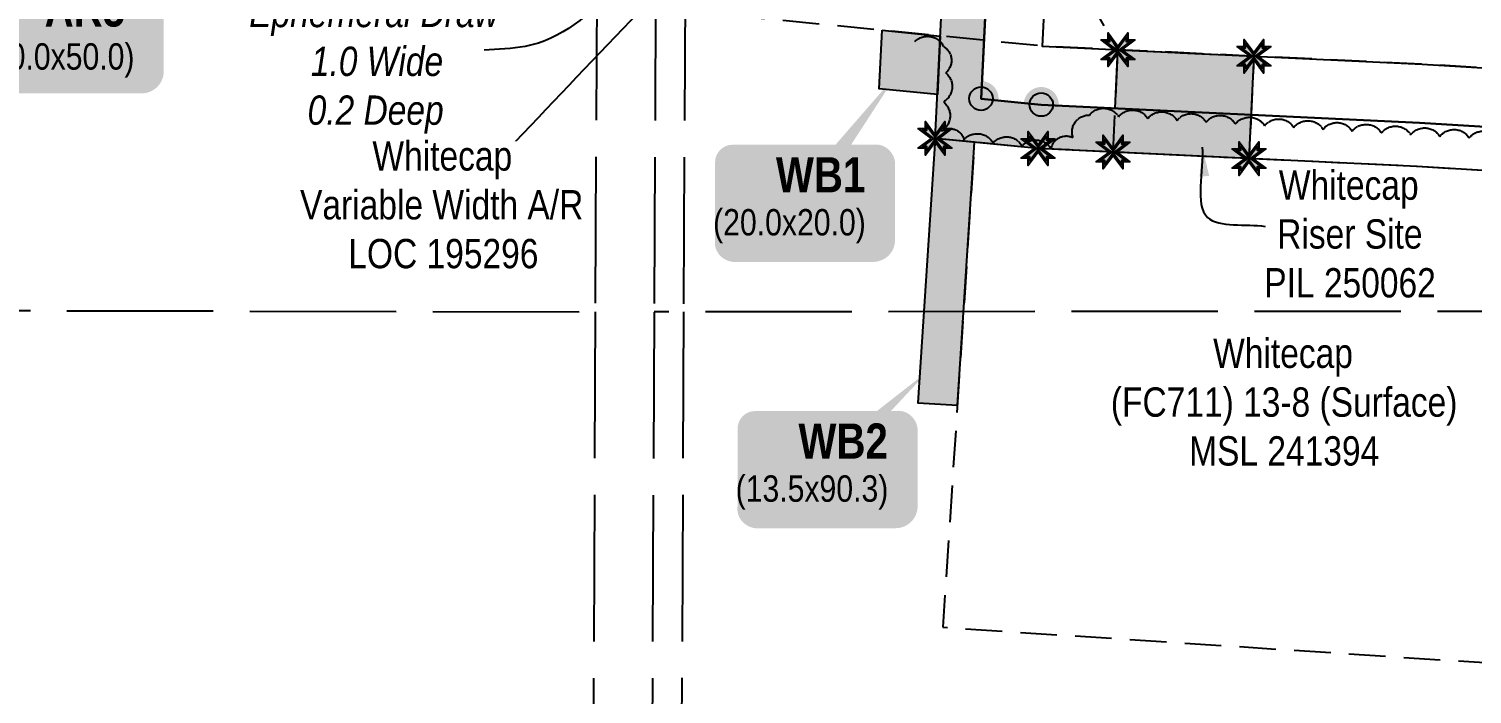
# Model space of a CAD drawing. Extents: x 474266 to 483948, y 6041075 to 6045149.
# Drawn here: x 478527.1 to 479020.1, y 6044101.1 to 6044328.1 of the extents above; entities that cross this region are included whole.
import ezdxf

# ---------------------------------------------------------------- set-up
doc = ezdxf.new("R2010")
doc.units = 0
doc.header["$LTSCALE"] = 5
doc.header["$PDSIZE"] = 0.5
for name, pattern in [('0', [1, 1, 0]), ('foc-ACCESSROAD', [3.75, 2.5, -1.25]), ('foc-TIELINE', [1.875, 1.25, -0.625]), ('foc-UNSURVEYED', [12.5, 10, -2.5])]:
    doc.linetypes.add(name, pattern=pattern)
doc.layers.get('Defpoints').update_dxf_attribs({"color": 9})
doc.layers.add('C-AR-T', color=13, linetype='Continuous', lineweight=9)
doc.layers.add('C-RW-T', color=13, linetype='Continuous', lineweight=9)
for name, color, linetype in [('C-RW', 13, 'Continuous'), ('C-WS', 13, 'foc-ACCESSROAD'), ('F-AR', 190, 'foc-ACCESSROAD'), ('L-MON', 1, 'Continuous'), ('L-TIE', 7, 'foc-TIELINE'), ('L-USEC', 7, 'foc-UNSURVEYED'), ('P-PROPOSED', 10, 'Continuous'), ('P-PROPOSED-H', 21, 'Continuous'), ('P-TEMP-BLOCKS', 250, 'Continuous'), ('P-TEMP-H', 41, 'Continuous'), ('P-TEMP_WORKSPACE', 46, 'Continuous'), ('T-BUSH', 110, '0'), ('T-WATER-T', 170, 'Continuous')]:
    doc.layers.add(name, color=color, linetype=linetype)
doc.styles.add('80', font='ARIALN.TTF', dxfattribs={"height": 10})
doc.styles.add('80CG', font='ARIALN.TTF', dxfattribs={"height": 10})
doc.styles.add('80L', font='ARIALN.TTF', dxfattribs={"height": 10})
doc.styles.add('BOLD', font='ARIALNB.TTF')
doc.dimstyles.new('Compass 5 000', dxfattribs={"dimscale": 5, "dimtxt": 9, "dimasz": 2, "dimexe": 0.2, "dimexo": 0.0625, "dimgap": 0.5, "dimtad": 0, "dimtih": 1, "dimtoh": 1, "dimzin": 0, "dimdsep": 46, "dimtxsty": '80CG', "dimcen": 0.1, "dimse1": 1, "dimse2": 1, "dimclrd": 256, "dimclrt": 256, "dimaunit": 1, "dimadec": 4, "dimazin": 0, "dimtfac": 0.06, "dimtofl": 0, "dimtmove": 0, "dimatfit": 1, "dimfxl": 0.2, "dimtolj": 1, "dimtzin": 0, "dimlwd": -1, "dimarcsym": 0})

# ---------------------------------------------------------------- blocks, each defined once
blk = doc.blocks.new('*D383')
at = {"layer": 'C-RW-T', "transparency": 16777216}
for p, q in [((478512.18, 6044438.26), (478513.19, 6044448.21)), ((478508.18, 6044398.48), (478501.36, 6044330.85)), ((478501.36, 6044330.85), (478491.36, 6044330.85))]:
    blk.add_line(p, q, dxfattribs=at)
for points in [[(478510.53, 6044438.43), (478513.84, 6044438.1), (478511.18, 6044428.31)], [(478506.52, 6044398.64), (478509.83, 6044398.31), (478509.18, 6044408.43)]]:
    blk.add_solid(points, dxfattribs=at)
at = {"layer": 'Defpoints', "color": 0, "transparency": 16777216}
for p in [(478511.18, 6044428.31), (478670.56, 6044412.26), (478668.56, 6044392.37)]:
    blk.add_point(p, dxfattribs=at)
at = {"layer": 'C-RW-T', "transparency": 16777216, "insert": (478451.82, 6044330.85), "char_height": 10, "attachment_point": 5, "style": '80CG'}
blk.add_mtext('\\A1;Whitecap\\P20.00 P/L R/W\\PPLA 190564', dxfattribs=at)
blk = doc.blocks.new('fdia')
at = {"color": 255, "const_width": 1}
blk.add_lwpolyline([(-0.5, 0, 1), (0.5, 0, 1)], format="xyb", close=True, dxfattribs=at)
blk = doc.blocks.new('Fdiaa')
blk.add_blockref('fdia', (0, 0))
blk = doc.blocks.new('fdib')
at = {"color": 1, "const_width": 1.6}
blk.add_lwpolyline([(-0.4, 0, 1), (0.4, 0, 1)], format="xyb", close=True, dxfattribs=at)
at = {"color": 1}
blk.add_circle((0, 0), 0.8, dxfattribs=at)
blk = doc.blocks.new('Fdibb')
blk.add_blockref('fdib', (0, 0))
blk = doc.blocks.new('fdicc')
for name in ['Fdibb', 'Fdiaa']:
    blk.add_blockref(name, (0, 0))
blk = doc.blocks.new('FDI')
blk.add_blockref('fdicc', (0, 0))
blk = doc.blocks.new('*U573')
at = {"true_color": 0xff8aff}
h = blk.add_hatch(color=211, dxfattribs=at)
edge = h.paths.add_edge_path()
edge.add_line((-24, -19.06), (24, -19.06))
edge.add_arc((24, -13.06), 6, 270, 360)
edge.add_line((30, -13.06), (30, 12.5))
edge.add_arc((24, 12.5), 6, 0, 90)
edge.add_line((24, 18.5), (-24, 18.5))
edge.add_arc((-24, 12.5), 6, 90, 180)
edge.add_line((-30, 12.5), (-30, -13.06))
edge.add_arc((-24, -13.06), 6, 180, 270)
at = {"flags": 128}
blk.add_lwpolyline([(-4.12, 72.71, 0, 7.5, 0), (0, 0, 0, 0, 0)], format="xyseb", dxfattribs=at)
at = {"color": 250, "flags": 128}
blk.add_lwpolyline([(-24, -19.06, 3, 3, 0), (24, -19.06, 3, 3, 0.414214), (30, -13.06, 3, 3, 0), (30, 12.5, 3, 0, 0.414214), (24, 18.5, 0, 0, 0), (-24, 18.5, 0, 0, 0.414214), (-30, 12.5, 0, 0, 0), (-30, -13.06, 0, 3, 0.414214)], format="xyseb", close=True, dxfattribs=at)
at = {"color": 250}
for tag, p, height, style in [('TEMP_AREA_W1_001', (-9.21, 2.24), 12, 'BOLD'), ('ENTER_TEXT_001', (-30.66, -12.47), 9, '80')]:
    blk.add_attdef(tag, p, '', height=height, dxfattribs=dict(at, style=style))
blk = doc.blocks.new('*U583')
at = {"true_color": 0xff8aff}
h = blk.add_hatch(color=211, dxfattribs=at)
edge = h.paths.add_edge_path()
edge.add_line((-24, -20), (24, -20))
edge.add_arc((24, -14), 6, 270, 360)
edge.add_line((30, -14), (30, 12.5))
edge.add_arc((24, 12.5), 6, 0, 90)
edge.add_line((24, 18.5), (-24, 18.5))
edge.add_arc((-24, 12.5), 6, 90, 180)
edge.add_line((-30, 12.5), (-30, -14))
edge.add_arc((-24, -14), 6, 180, 270)
at = {"flags": 128}
blk.add_lwpolyline([(35.26, 32.29, 0, 7.5, 0), (0, 0, 0, 0, 0)], format="xyseb", dxfattribs=at)
at = {"color": 250, "flags": 128}
blk.add_lwpolyline([(-24, -20, 3, 3, 0), (24, -20, 3, 3, 0.414214), (30, -14, 3, 3, 0), (30, 12.5, 3, 0, 0.414214), (24, 18.5, 0, 0, 0), (-24, 18.5, 0, 0, 0.414214), (-30, 12.5, 0, 0, 0), (-30, -14, 0, 3, 0.414214)], format="xyseb", close=True, dxfattribs=at)
at = {"color": 250}
for tag, p, height, style in [('TEMP_AREA_W1_001', (-9.21, 2.24), 12, 'BOLD'), ('ENTER_TEXT_001', (-30.66, -12.47), 9, '80')]:
    blk.add_attdef(tag, p, '', height=height, dxfattribs=dict(at, style=style))
blk = doc.blocks.new('*U582')
at = {"true_color": 0xff8aff}
h = blk.add_hatch(color=211, dxfattribs=at)
edge = h.paths.add_edge_path()
edge.add_line((-24, -20), (24, -20))
edge.add_arc((24, -14), 6, 270, 360)
edge.add_line((30, -14), (30, 12.5))
edge.add_arc((24, 12.5), 6, 0, 90)
edge.add_line((24, 18.5), (-24, 18.5))
edge.add_arc((-24, 12.5), 6, 90, 180)
edge.add_line((-30, 12.5), (-30, -14))
edge.add_arc((-24, -14), 6, 180, 270)
at = {"flags": 128}
blk.add_lwpolyline([(32.21, 42.71, 0, 7.5, 0), (0, 0, 0, 0, 0)], format="xyseb", dxfattribs=at)
at = {"color": 250, "flags": 128}
blk.add_lwpolyline([(-24, -20, 3, 3, 0), (24, -20, 3, 3, 0.414214), (30, -14, 3, 3, 0), (30, 12.5, 3, 0, 0.414214), (24, 18.5, 0, 0, 0), (-24, 18.5, 0, 0, 0.414214), (-30, 12.5, 0, 0, 0), (-30, -14, 0, 3, 0.414214)], format="xyseb", close=True, dxfattribs=at)
at = {"color": 250}
for tag, p, height, style in [('TEMP_AREA_W1_001', (-9.21, 2.24), 12, 'BOLD'), ('ENTER_TEXT_001', (-30.66, -12.47), 9, '80')]:
    blk.add_attdef(tag, p, '', height=height, dxfattribs=dict(at, style=style))
blk = doc.blocks.new('TEMP')
h = blk.add_hatch(color=255)
h.dxf.hatch_style = 1
h.paths.add_polyline_path([(0, 0.251), (-0.666, 1.152), (-0.666, 0.666), (-1.152, 0.666), (-0.251, 0), (-1.152, -0.666), (-0.666, -0.666), (-0.666, -1.152), (0, -0.251), (0.666, -1.152), (0.666, -0.666), (1.152, -0.666), (0.251, 0), (1.152, 0.666), (0.666, 0.666), (0.666, 1.152)])
h.paths.add_polyline_path([(0.566, 0.849), (0.566, 0.566), (0.849, 0.566), (0.083, 0), (0.849, -0.566), (0.566, -0.566), (0.566, -0.849), (0, -0.083), (-0.566, -0.849), (-0.566, -0.566), (-0.849, -0.566), (-0.083, 0), (-0.849, 0.566), (-0.566, 0.566), (-0.566, 0.849), (0, 0.083)], flags=16)
h = blk.add_hatch(color=1)
h.dxf.hatch_style = 1
h.paths.add_polyline_path([(0, 0.083), (-0.566, 0.849), (-0.566, 0.566), (-0.849, 0.566), (-0.083, 0), (-0.849, -0.566), (-0.566, -0.566), (-0.566, -0.849), (0, -0.083), (0.566, -0.849), (0.566, -0.566), (0.849, -0.566), (0.083, 0), (0.849, 0.566), (0.566, 0.566), (0.566, 0.849)])
at = {"color": 1}
for p, q in [((-0.083, 0), (0.083, 0)), ((0, 0.083), (0, -0.083))]:
    blk.add_line(p, q, dxfattribs=at)
at = {"color": 255, "flags": 128}
blk.add_lwpolyline([(-0.251, 0), (-1.152, 0.666), (-0.666, 0.666), (-0.666, 1.152), (0, 0.251), (0.666, 1.152), (0.666, 0.666), (1.152, 0.666), (0.251, 0), (1.152, -0.666), (0.666, -0.666), (0.666, -1.152), (0, -0.251), (-0.666, -1.152), (-0.666, -0.666), (-1.152, -0.666)], close=True, dxfattribs=at)
at = {"color": 1, "flags": 128}
blk.add_lwpolyline([(-0.083, 0), (-0.849, 0.566), (-0.566, 0.566), (-0.566, 0.849), (0, 0.083), (0.566, 0.849), (0.566, 0.566), (0.849, 0.566), (0.083, 0), (0.849, -0.566), (0.566, -0.566), (0.566, -0.849), (0, -0.083), (-0.566, -0.849), (-0.566, -0.566), (-0.849, -0.566)], close=True, dxfattribs=at)

msp = doc.modelspace()

# ---------------------------------------------------------------- hatches: boundary and pattern name
at = {"layer": 'P-PROPOSED-H'}
h = msp.add_hatch(color=256, dxfattribs=at)
h.dxf.hatch_style = 1
h.paths.add_polyline_path([(478852.335, 6044304.301), (478872.914, 6044302.275), (478898.16, 6044301.069), (478899.116, 6044321.036), (478945.536, 6044318.818), (478943.867, 6044283.876), (478897.443, 6044286.094), (478871.821, 6044287.318), (478836.649, 6044290.78), (478841.896, 6044395.837), (478483.606, 6044430.18), (478374.101, 6044449.485), (478347.917, 6044456.808), (478120.448, 6044544.958), (477881.321, 6044574.361), (477815.392, 6044576.69), (477616.242, 6044572.426), (477461.158, 6044542.527), (477411.425, 6044541.682), (477344.799, 6044543.81), (477066.039, 6044565.202), (476928.894, 6044563.205), (476634.661, 6044570.976), (476634.551, 6044550.982), (476515.047, 6044554.139), (476281.464, 6044561.755), (476280.419, 6044501.871), (476260.432, 6044502.22), (476261.831, 6044582.395), (476515.637, 6044574.12), (476614.674, 6044571.504), (476614.784, 6044591.497), (476929.012, 6044583.198), (477066.66, 6044585.203), (477345.883, 6044563.775), (477411.574, 6044561.677), (477459.081, 6044562.484), (477614.121, 6044592.375), (477815.531, 6044596.687), (477882.897, 6044594.307), (478125.354, 6044564.495), (478354.235, 6044475.797), (478378.539, 6044469), (478486.299, 6044450.003), (478857.833, 6044414.391)])
at = {"layer": 'P-TEMP-H'}
for points in [[(478818.514, 6044327.672), (478838.407, 6044325.709), (478837.414, 6044305.769), (478817.522, 6044307.732)], [(478844.245, 6044199.668), (478850.094, 6044289.457), (478836.668, 6044290.778), (478830.791, 6044200.544)]]:
    msp.add_hatch(color=256, dxfattribs=at).paths.add_polyline_path(points)

# ---------------------------------------------------------------- linework, layer by layer
at = {"layer": 'C-RW'}
msp.add_lwpolyline([(479658.414, 6044262.34), (479612.359, 6044261.019), (479136.514, 6044272.952), (479001.294, 6044281.133), (478871.821, 6044287.318), (478836.649, 6044290.78), (478843.842, 6044434.815), (478858.816, 6044434.07), (478852.335, 6044304.301), (478872.914, 6044302.275), (479002.104, 6044296.104), (479137.155, 6044287.933), (479612.332, 6044276.017), (479658.499, 6044277.341)], dxfattribs=at)
at = {"layer": 'C-RW', "flags": 128}
msp.add_lwpolyline([(479658.499, 6044277.341), (479612.332, 6044276.017), (479137.155, 6044287.933), (479002.104, 6044296.104), (478872.914, 6044302.275), (478852.335, 6044304.301), (478858.816, 6044434.07), (478878.775, 6044433.077), (478873.261, 6044322.271), (479003.058, 6044316.071), (479138.009, 6044307.907), (479612.296, 6044296.014), (479658.613, 6044297.342)], dxfattribs=at)
at = {"layer": 'C-WS', "flags": 128}
for points in [[(478897.443, 6044286.094), (478899.116, 6044321.036), (478945.536, 6044318.818), (478943.867, 6044283.876)], [(479069.749, 6044277.014), (479001.313, 6044281.157), (478871.821, 6044287.318), (478850.094, 6044289.457), (478839.308, 6044123.863), (479058.843, 6044109.564)]]:
    msp.add_lwpolyline(points, close=True, dxfattribs=at)
at = {"layer": 'F-AR', "flags": 128}
msp.add_lwpolyline([(479658.613, 6044297.354), (479612.273, 6044295.987), (479558.611, 6044297.35), (479137.351, 6044308.054), (479003.058, 6044316.071), (478873.261, 6044322.271), (478621.484, 6044347.11), (478474.18, 6044360.8), (478358.568, 6044381.181), (478325.803, 6044390.345), (478103.277, 6044476.579), (477875.806, 6044504.549), (477814.905, 6044506.7), (477623.666, 6044502.606), (477468.429, 6044472.677), (477410.902, 6044471.7), (477341.004, 6044473.932), (477063.864, 6044495.2), (476928.456, 6044493.246), (476513.576, 6044504.22), (476260.01, 6044512.455), (476184.533, 6044517.017), (476151.845, 6044514.824), (476146.858, 6044514.49), (476133.208, 6044513.574), (476032.723, 6044506.833), (476002.368, 6044496.973), (475983.233, 6044490.758), (475756.223, 6044417.027), (475665.822, 6044401.547), (475592.499, 6044401.002), (475492.596, 6044419.69), (475489.812, 6044420.937), (475459.723, 6044434.418), (475385.845, 6044467.518), (475359.944, 6044476.704)], dxfattribs=at)
at = {"layer": 'L-TIE', "flags": 128}
msp.add_lwpolyline([(478899.116, 6044321.036), (478856.835, 6044394.406)], dxfattribs=at)
at = {"layer": 'L-USEC'}
for p, q in [((478724.228, 6045034.46), (478720.553, 6044231.55)), ((478744.345, 6045034.368), (478740.67, 6044231.458)), ((478754.408, 6045034.322), (478750.733, 6044231.412)), ((477915.082, 6044233.343), (478720.553, 6044231.55)), ((478720.553, 6044231.55), (478716.878, 6043428.64)), ((478740.673, 6044231.458), (478736.998, 6043428.548)), ((479558.241, 6044232.019), (478740.67, 6044231.561)), ((478750.712, 6044231.567), (478747.038, 6043428.636))]:
    msp.add_line(p, q, dxfattribs=at)
at = {"layer": 'P-PROPOSED', "flags": 128}
msp.add_lwpolyline([(477882.897, 6044594.307), (478125.354, 6044564.495), (478354.235, 6044475.797), (478378.539, 6044469), (478486.299, 6044450.003), (478857.833, 6044414.391), (478852.335, 6044304.301), (478872.914, 6044302.275), (478898.16, 6044301.069), (478899.116, 6044321.036), (478945.536, 6044318.818), (478943.867, 6044283.876), (478897.443, 6044286.094), (478871.821, 6044287.318), (478836.649, 6044290.78), (478841.896, 6044395.837), (478483.606, 6044430.18), (478374.101, 6044449.485), (478347.917, 6044456.808), (478120.448, 6044544.958), (477881.321, 6044574.361)], dxfattribs=at)
at = {"layer": 'P-TEMP_WORKSPACE'}
for points in [[(478818.514, 6044327.672), (478838.407, 6044325.709), (478837.414, 6044305.769), (478817.522, 6044307.732)], [(478844.245, 6044199.668), (478850.094, 6044289.457), (478836.668, 6044290.778), (478830.791, 6044200.544)]]:
    msp.add_lwpolyline(points, close=True, dxfattribs=at)
at = {"layer": 'T-BUSH', "flags": 128}
msp.add_lwpolyline([(478829.731, 6044323.826, -0.520567), (478839.573, 6044322.086, -0.5205671), (478840.235, 6044313.187, -0.5205671), (478839.524, 6044303.218, -0.5205671), (478838.813, 6044293.248, -0.5205671), (478846.506, 6044290.295, -0.5205671), (478856.442, 6044289.215, -0.5205671), (478866.379, 6044288.136, -0.5205671), (478876.315, 6044287.056, -0.5205671), (478883.746, 6044291.038, -0.5205671), (478889.361, 6044298.741, -0.5205671), (478899.337, 6044298.131, -0.5205671), (478909.313, 6044297.52, -0.5205671), (478919.289, 6044296.909, -0.5205671), (478929.265, 6044296.298, -0.5205671), (478939.241, 6044295.687, -0.5205671), (478949.217, 6044295.076, -0.5205671), (478959.193, 6044294.465, -0.5205671), (478969.17, 6044293.854, -0.5205671), (478979.146, 6044293.243, -0.5205671), (478989.122, 6044292.632, -0.5205671), (478999.098, 6044292.021, -0.5205671), (479009.076, 6044291.455, -0.5205671), (479019.056, 6044290.906, -0.5205671), (479029.036, 6044290.356, -0.5205671), (479039.015, 6044289.806, -0.5205671), (479048.995, 6044289.256, -0.5205671), (479058.974, 6044288.706, -0.5205671), (479068.954, 6044288.156, -0.5205671), (479078.934, 6044287.606, -0.5205671), (479088.913, 6044287.056, -0.5205671), (479098.893, 6044286.506, -0.5205671), (479108.873, 6044285.956, -0.5205671), (479118.852, 6044285.406, -0.5205671), (479128.832, 6044284.856, -0.5205671), (479138.812, 6044284.332, -0.5205671), (479148.805, 6044284.109, -0.5205671), (479158.797, 6044283.886, -0.5205671), (479168.789, 6044283.662, -0.5205671), (479178.781, 6044283.439, -0.5205671), (479188.774, 6044283.216, -0.5205671), (479198.766, 6044282.993, -0.5205671), (479208.758, 6044282.77, -0.5205671), (479218.75, 6044282.547, -0.5205671), (479228.743, 6044282.324, -0.5205671), (479238.735, 6044282.1, -0.5205671), (479248.727, 6044281.877, -0.5205671), (479258.719, 6044281.654, -0.5205671), (479268.712, 6044281.431, -0.5205671), (479278.704, 6044281.208, -0.5205671), (479288.696, 6044280.985, -0.5205671), (479298.689, 6044280.762, -0.5205671), (479308.681, 6044280.538, -0.5205671), (479318.673, 6044280.315, -0.5205671), (479328.665, 6044280.092, -0.5205671), (479338.658, 6044279.869, -0.5205671), (479348.65, 6044279.646, -0.5205671), (479358.642, 6044279.423, -0.5205671), (479368.634, 6044279.2, -0.5205671), (479378.627, 6044278.977, -0.5205671), (479388.619, 6044278.753, -0.5205671), (479398.611, 6044278.53, -0.5205671), (479408.603, 6044278.307, -0.5205671), (479415.803, 6044275.06, -0.5205671), (479416.821, 6044265.117, -0.5205671), (479417.839, 6044255.174, -0.5205671), (479418.857, 6044245.232, -0.5205671), (479422.976, 6044239.15, -0.5205671), (479432.905, 6044240.302, -0.5205671), (479442.833, 6044241.453, -0.5205671), (479452.761, 6044242.604, -0.5205671), (479462.689, 6044243.756, -0.5205671), (479472.617, 6044244.907, -0.5205671), (479482.546, 6044246.059, -0.5205671), (479483.162, 6044255.428, -0.5205671), (479483.07, 6044265.422, -0.5205671), (479483.101, 6044275.292, -0.5205671), (479493.094, 6044275.119, -0.5205671), (479503.087, 6044274.945, -0.5205671), (479513.081, 6044274.771, -0.5205671), (479523.074, 6044274.597, -0.5205671), (479533.067, 6044274.423, -0.5205671), (479543.06, 6044274.249, -0.5205671), (479553.054, 6044274.076, -0.5205671), (479563.047, 6044273.902, -0.5205671), (479573.04, 6044273.728, -0.5205671), (479578.161, 6044268.54, -0.5205671), (479585.807, 6044265.169, -0.5205671), (479595.719, 6044263.884, -0.5205671), (479601.159, 6044268.611, -0.5205671), (479607.575, 6044272.916, -0.5205671), (479617.569, 6044273.054, -0.5205671), (479627.563, 6044273.192, -0.5205671), (479630.359, 6044264.487, -0.5205671), (479638.418, 6044263.088, -0.5205671), (479648.347, 6044264.239, -0.5205671), (479654.569, 6044268.236, -0.441831), (479658.423, 6044273.13, -0.441831)], format="xyb", dxfattribs=at)

# ---------------------------------------------------------------- block references
at = {"layer": 'L-MON'}
for name, p, xscale, yscale, zscale in [('TEMP', (478899.116, 6044321.036), 4.997373850000045, 4.997373850000045, 4.997373850000045), ('TEMP', (478945.536, 6044318.818), 4.997373850000045, 4.997373850000045, 4.997373850000045), ('FDI', (478852.337, 6044304.334), 5.000000000000075, 5.000000000000075, 5.000000000000075), ('FDI', (478872.912, 6044302.294), 4.997373850000002, 4.997373850000002, 4.997373850000002), ('TEMP', (478836.649, 6044290.78), 4.997373850000045, 4.997373850000045, 4.997373850000045), ('TEMP', (478871.821, 6044287.318), 4.997373850000045, 4.997373850000045, 4.997373850000045), ('TEMP', (478897.443, 6044286.094), 4.997373850000045, 4.997373850000045, 4.997373850000045), ('TEMP', (478943.867, 6044283.876), 4.997373850000045, 4.997373850000045, 4.997373850000045)]:
    msp.add_blockref(name, p, dxfattribs=dict(at, xscale=xscale, yscale=yscale, zscale=zscale))
at = {"layer": 'P-TEMP-BLOCKS', "xscale": 0.99947477, "yscale": 0.99947477, "zscale": 0.99947477}
msp.add_blockref('*U573', (478541.659, 6044326.704), dxfattribs=at).add_auto_attribs({'TEMP_AREA_W1_001': 'AR5', 'ENTER_TEXT_001': '(10.0x50.0)'})
at = {"layer": 'P-TEMP-BLOCKS'}
for name, p, values in [('*U582', (478791.479, 6044270.102), {'TEMP_AREA_W1_001': 'WB1', 'ENTER_TEXT_001': '(20.0x20.0)'}), ('*U583', (478799.174, 6044179.192), {'TEMP_AREA_W1_001': 'WB2', 'ENTER_TEXT_001': '(13.5x90.3)'})]:
    msp.add_blockref(name, p, dxfattribs=at).add_auto_attribs(values)

# ---------------------------------------------------------------- texts
at = {"layer": 'C-RW-T', "char_height": 10, "attachment_point": 1, "style": '80L'}
for s, width, insert in [('\\pi5.48656;Whitecap\\P\\pi4.91357;Riser Site\\P\\pi0.48997;PIL 250062', 58.10136, (478948.599, 6044279.813)), ('\\pi45.5622;Whitecap\\P\\pi10.61336;(FC711) 13-8 (Surface)\\P\\pi37.35278;MSL 241394', 138.25263, (478886.066, 6044222.425))]:
    msp.add_mtext_dynamic_manual_height_columns(s, width=width, gutter_width=50, heights=[0], dxfattribs=dict(at, insert=insert))

# ---------------------------------------------------------------- leaders
at = {"layer": 'C-AR-T', "path_type": 1}
msp.add_leader([(478777.252, 6044377.788), (478693.144, 6044289.563)], dimstyle='Compass 5 000', dxfattribs=at)
at = {"layer": 'C-RW-T', "path_type": 1}
msp.add_leader([(478927.866, 6044287.811), (478929.757, 6044263.775), (478949.406, 6044260.705)], dimstyle='Compass 5 000', override={"dimgap": 0.5, "dimtad": 0}, dxfattribs=at)
at = {"layer": 'T-WATER-T', "path_type": 1}
msp.add_leader([(478754.573, 6044372.891), (478696.641, 6044322.146), (478682.56, 6044320.843)], dimstyle='Compass 5 000', override={"dimgap": 0.5, "dimtad": 0}, dxfattribs=at)

# ---------------------------------------------------------------- next in the draw order: texts
at = {"layer": 'C-RW-T', "insert": (478619.632, 6044289.778), "char_height": 10, "attachment_point": 1, "style": '80L', "bg_fill": 3, "box_fill_scale": 1, "bg_fill_color": 256, "bg_fill_transparency": 0}
msp.add_mtext_dynamic_manual_height_columns('\\pi24.7942;Whitecap\\P\\pi0.07729;Variable Width A/R\\P\\pi16.5575;LOC 195296', width=96.71664, gutter_width=50, heights=[0], dxfattribs=at)

# ---------------------------------------------------------------- next in the draw order: texts
at = {"layer": 'T-WATER-T', "insert": (478602.013, 6044338.732), "char_height": 9.99475, "attachment_point": 1, "style": '80L'}
msp.add_mtext_dynamic_manual_height_columns('\\pi0.32609;{\\fArial Narrow|b0|i1|c0|p34;Ephemeral Draw\\P\\pi21.38938;1.0 Wide\\P\\pi20.28492;0.2 Deep}', width=85.98255, gutter_width=50, heights=[0], dxfattribs=at)

# ---------------------------------------------------------------- next in the draw order: dimensions: what is measured, and where the dimension line sits
at = {"layer": 'C-RW-T'}
dim = msp.add_linear_dim(base=(478511.182, 6044428.314), p1=(478668.559, 6044392.371), p2=(478670.562, 6044412.26), angle=84.24794, text='Whitecap\\P20.00 P/L R/W\\PPLA 190564', dimstyle='Compass 5 000', dxfattribs=at)
dim.commit()
dim.dimension.update_dxf_attribs({"geometry": '*D383', "text_midpoint": (478451.825, 6044330.845), "dimtype": 161})

doc.saveas('drawing.dxf')
